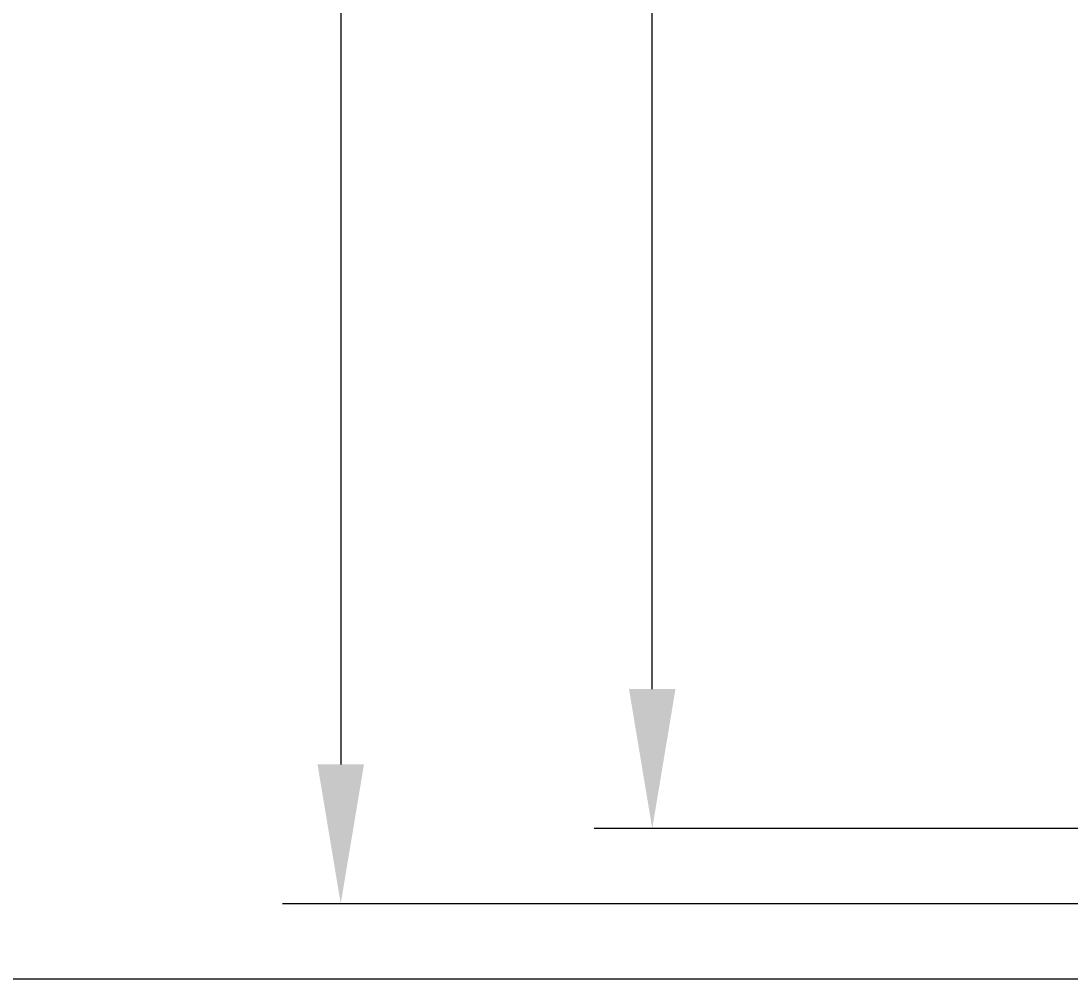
# Model space of a CAD drawing. Header units: millimetres. Extents: x 231 to 1413, y 306 to 1136.
# Drawn here: x 495.1 to 583.7, y 657.9 to 738.8 of the extents above; entities that cross this region are included whole.
import ezdxf

# ---------------------------------------------------------------- set-up
doc = ezdxf.new("R2010")
doc.units = ezdxf.units.MM
doc.layers.add('尺寸標注', color=1, linetype='Continuous', lineweight=30)
doc.styles.add('DIM', font='txt.shx', dxfattribs={"width": 0.7, "bigfont": 'chineset.shx'})
doc.dimstyles.new('9.8', dxfattribs={"dimscale": 9.8, "dimtxt": 2.5, "dimasz": 1.8, "dimexe": 1.6, "dimexo": 0.625, "dimtad": 1, "dimdec": 0, "dimdsep": 46, "dimlunit": 6, "dimtxsty": 'DIM', "dimcen": 0, "dimclrd": 1, "dimclre": 1, "dimclrt": 3, "dimadec": 1, "dimazin": 1, "dimtfac": 1, "dimtdec": 0, "dimtofl": 0, "dimtmove": 0, "dimatfit": 3, "dimfxl": 1, "dimtolj": 1, "dimlwd": 13, "dimlwe": 13, "dimarcsym": 0})

# ---------------------------------------------------------------- blocks, each defined once
blk = doc.blocks.new('*D20')
at = {"layer": 'Defpoints', "color": 0}
for p in [(801.495, 997.545), (489.544, 657.907), (801.495, 657.907)]:
    blk.add_point(p, dxfattribs=at)
at = {"layer": '尺寸標注', "color": 1, "lineweight": 13}
for p, q in [((798.555, 997.545), (484.644, 997.545)), ((489.544, 985.785), (489.544, 669.667)), ((798.555, 657.907), (484.644, 657.907))]:
    blk.add_line(p, q, dxfattribs=at)
at = {"layer": '尺寸標注', "color": 1}
for points in [[(491.504, 985.785), (487.584, 985.785), (489.544, 997.545)], [(487.584, 669.667), (491.504, 669.667), (489.544, 657.907)]]:
    blk.add_solid(points, dxfattribs=at)
at = {"layer": '尺寸標注', "color": 3, "lineweight": 0, "insert": (475.824, 827.726), "char_height": 17.64, "attachment_point": 5, "rotation": 90, "style": 'DIM'}
blk.add_mtext('\\A1;340', dxfattribs=at)
blk = doc.blocks.new('*D21')
at = {"layer": 'Defpoints', "color": 0}
for p in [(801.495, 991.195), (522.097, 664.257), (801.495, 664.257)]:
    blk.add_point(p, dxfattribs=at)
at = {"layer": '尺寸標注', "color": 1, "lineweight": 13}
for p, q in [((798.555, 991.195), (517.197, 991.195)), ((522.097, 979.435), (522.097, 676.017)), ((798.555, 664.257), (517.197, 664.257))]:
    blk.add_line(p, q, dxfattribs=at)
at = {"layer": '尺寸標注', "color": 1}
for points in [[(524.057, 979.435), (520.137, 979.435), (522.097, 991.195)], [(520.137, 676.017), (524.057, 676.017), (522.097, 664.257)]]:
    blk.add_solid(points, dxfattribs=at)
at = {"layer": '尺寸標注', "color": 3, "lineweight": 0, "insert": (508.377, 827.726), "char_height": 17.64, "attachment_point": 5, "rotation": 90, "style": 'DIM'}
blk.add_mtext('\\A1;327', dxfattribs=at)
blk = doc.blocks.new('*D26')
at = {"layer": 'Defpoints', "color": 0}
for p in [(548.376, 984.845), (801.495, 984.845), (801.495, 670.607)]:
    blk.add_point(p, dxfattribs=at)
at = {"layer": '尺寸標注', "color": 1, "lineweight": 13}
for p, q in [((798.555, 984.845), (543.476, 984.845)), ((548.376, 682.367), (548.376, 973.085)), ((798.555, 670.607), (543.476, 670.607))]:
    blk.add_line(p, q, dxfattribs=at)
at = {"layer": '尺寸標注', "color": 1}
for points in [[(550.336, 973.085), (546.416, 973.085), (548.376, 984.845)], [(546.416, 682.367), (550.336, 682.367), (548.376, 670.607)]]:
    blk.add_solid(points, dxfattribs=at)
at = {"layer": '尺寸標注', "color": 3, "lineweight": 0, "insert": (534.656, 827.726), "char_height": 17.64, "attachment_point": 5, "rotation": 90, "style": 'DIM'}
blk.add_mtext('\\A1;314', dxfattribs=at)

msp = doc.modelspace()

# ---------------------------------------------------------------- dimensions: what is measured, and where the dimension line sits
at = {"layer": '尺寸標注', "lineweight": 0}
for base, p1, p2, picture, middle in [((489.544, 657.907), (801.495, 997.545), (801.495, 657.907), '*D20', (489.544, 827.726)), ((522.097, 664.257), (801.495, 991.195), (801.495, 664.257), '*D21', (522.097, 827.726))]:
    dim = msp.add_linear_dim(base=base, p1=p1, p2=p2, angle=90, dimstyle='9.8', override={"dimtxt": 1.8, "dimasz": 1.2, "dimexe": 0.5, "dimexo": 0.3, "dimgap": 0.5}, dxfattribs=at)
    dim.commit()
    dim.dimension.update_dxf_attribs({"geometry": picture, "text_midpoint": middle, "dimtype": 160})
dim = msp.add_linear_dim(base=(548.376, 984.845), p1=(801.495, 670.607), p2=(801.495, 984.845), angle=90, dimstyle='9.8', override={"dimtxt": 1.8, "dimasz": 1.2, "dimexe": 0.5, "dimexo": 0.3, "dimgap": 0.5}, dxfattribs=at)
dim.commit()
dim.dimension.update_dxf_attribs({"geometry": '*D26', "text_midpoint": (534.656, 827.726)})

doc.saveas('drawing.dxf')
